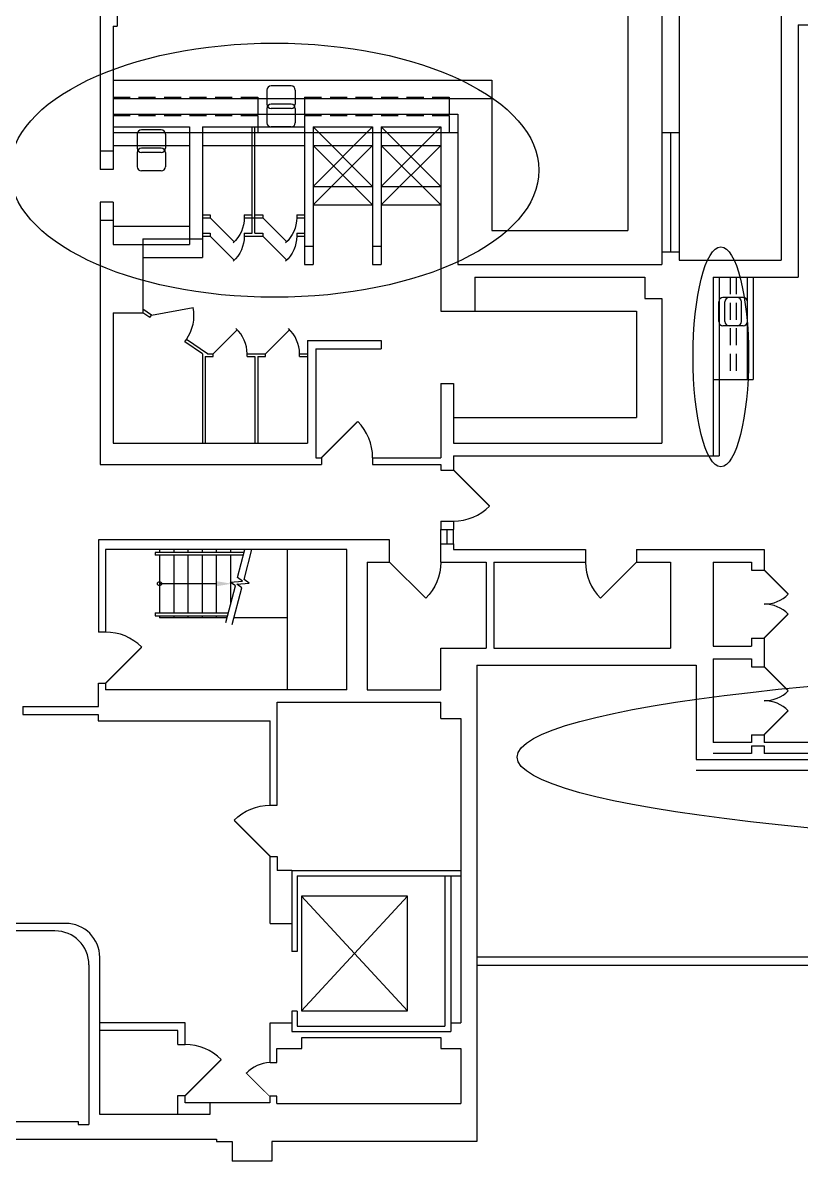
# Model space of a CAD drawing. Extents: x 768 to 5193, y 49 to 3217.
# Drawn here: x 2030 to 2579, y 813 to 1616 of the extents above; entities that cross this region are included whole.
import ezdxf

# ---------------------------------------------------------------- set-up
doc = ezdxf.new("R2010")
doc.units = 0
doc.header["$LTSCALE"] = 96
doc.header["$MEASUREMENT"] = 0
doc.linetypes.add('DASHED4', pattern=[0.1875, 0.125, -0.0625])
doc.linetypes.add('HIDDEN2', pattern=[0.1875, 0.125, -0.0625])
doc.layers.get('0').update_dxf_attribs({"linetype": 'CONTINUOUS'})
for name, color, linetype in [('A-CASE-EXST', 30, 'CONTINUOUS'), ('A-CASE-OVHD', 1, 'HIDDEN2'), ('A-CASE-OVHD-EXST', 34, 'DASHED4'), ('A-DOOR', 2, 'CONTINUOUS'), ('A-DOOR-EXST', 8, 'CONTINUOUS'), ('A-FLOR-CASE', 3, 'CONTINUOUS'), ('A-FLOR-SHFT', 1, 'CONTINUOUS'), ('A-FLOR-STRS', 2, 'CONTINUOUS'), ('A-GLAZ', 2, 'CONTINUOUS'), ('A-GLAZ-EXST', 30, 'CONTINUOUS'), ('A-GLAZ-SILL-EXST', 34, 'CONTINUOUS'), ('A-VERT-STRS-EXST', 34, 'CONTINUOUS'), ('A-WALL-EXST', 7, 'CONTINUOUS'), ('A-WALL-FULL', 6, 'CONTINUOUS'), ('A-WALL-SHFT-EXST', 34, 'CONTINUOUS'), ('A-WALL-SILL', 1, 'CONTINUOUS'), ('P-FIXT', 3, 'CONTINUOUS'), ('P-FIXT-EXST', 34, 'CONTINUOUS'), ('RED MARKUP', 1, 'CONTINUOUS')]:
    doc.layers.add(name, color=color, linetype=linetype)

# ---------------------------------------------------------------- blocks, each defined once
blk = doc.blocks.new('45S1')
blk.add_line((-0.5, 0), (0.207, 0.707))
blk.add_arc((-0.5, 0), 1, 0, 47.7263)
blk = doc.blocks.new('PP-FPLL-unverified$0$90S1')
blk.add_line((-0.5, 0), (0.207, 0.707))
blk.add_arc((-0.5, 0), 1, 0, 45)
blk = doc.blocks.new('PP-FPLL-unverified$0$45S1')
blk.add_line((-0.5, 0), (0.207, 0.707))
blk.add_arc((-0.5, 0), 1, 0, 47.7263)
blk = doc.blocks.new('DOOR')
at = {"const_width": 0.0278}
blk.add_lwpolyline([(0, 0), (-0.707, 0.707)], dxfattribs=at)
blk.add_arc((0, 0), 1, 135, 180)
blk = doc.blocks.new('All')
at = {"layer": 'A-CASE-EXST'}
for p, q in [((1365.75, 941.06), (1365.75, 701.06)), ((1002.75, 807.06), (1269.75, 807.06)), ((1269.75, 807.06), (1269.75, 701.06)), ((1269.75, 701.06), (1365.75, 701.06)), ((1454, 668.06), (1454, 596.06)), ((1257.75, 644.06), (1371.75, 644.06)), ((1371.75, 644.06), (1371.75, 569.06)), ((1430, 596.06), (1454, 596.06)), ((1242.75, 569.06), (1371.75, 569.06))]:
    blk.add_line(p, q, dxfattribs=at)
at = {"layer": 'A-CASE-OVHD-EXST'}
for p, q in [((1002.75, 795.06), (1104.75, 795.06)), ((1104.75, 795.06), (1104.75, 783.06)), ((1137.75, 795.06), (1239.75, 795.06)), ((1137.75, 795.06), (1137.75, 783.06)), ((1239.75, 795.06), (1239.75, 783.06)), ((1442, 668.06), (1442, 596.06))]:
    blk.add_line(p, q, dxfattribs=at)
at = {"layer": 'A-DOOR-EXST'}
for points, const_width in [([(1149.75, 540.81), (1175.21, 566.27)], 1), ([(1242.75, 532.06), (1268.21, 506.61)], 1), ([(1461.75, 461.5), (1478.72, 444.53)], 1), ([(1461.75, 413.5), (1478.72, 430.47)], 1), ([(997.5, 381.78), (1022.96, 407.23)], 1), ([(1461.75, 393.38), (1478.72, 376.4)], 1), ([(1461.75, 345.38), (1478.72, 362.35)], 1), ([(1113.25, 90.26), (1096.38, 107.12)], 0.662)]:
    blk.add_lwpolyline(points, dxfattribs=dict(at, const_width=const_width))
for points in [[(1185.75, 540.81, 0.198912), (1175.21, 566.27)], [(1242.75, 496.06, 0.198912), (1268.21, 506.61)], [(1022.96, 407.23, 0.198912), (997.5, 417.78)], [(1113.25, 114.1, 0.196534), (1096.76, 106.75)]]:
    blk.add_lwpolyline(points, format="xyb", dxfattribs=at)
for centre, start, end in [((1461.75, 461.5), 270, 315), ((1461.75, 413.5), 45, 90), ((1461.75, 393.38), 270, 315), ((1461.75, 345.38), 45, 90)]:
    blk.add_arc(centre, 24, start, end, dxfattribs=at)
at = {"layer": 'A-GLAZ-EXST'}
blk.add_line((1238.25, 480.06), (1238.25, 490.06), dxfattribs=at)
at = {"layer": 'A-GLAZ-SILL-EXST'}
for p, q in [((1233.75, 480.06), (1233.75, 490.06)), ((1238.25, 480.06), (1238.25, 490.06)), ((1242.75, 480.06), (1242.75, 490.06))]:
    blk.add_line(p, q, dxfattribs=at)
at = {"layer": 'A-VERT-STRS-EXST'}
for p, q in [((1032.5, 474.03), (1032.5, 472.03)), ((1095.16, 474.03), (1032.5, 474.03)), ((1035.5, 476.03), (1035.5, 474.03)), ((1045.5, 476.03), (1045.5, 474.03)), ((1055.5, 476.03), (1055.5, 474.03)), ((1065.5, 476.03), (1065.5, 474.03)), ((1075.5, 476.03), (1075.5, 474.03)), ((1085.5, 476.03), (1085.5, 474.03)), ((1125.5, 476.03), (1125.5, 377.03)), ((1094.64, 472.03), (1032.5, 472.03)), ((1035.5, 472.03), (1035.5, 431.28)), ((1045.5, 472.03), (1045.5, 431.28)), ((1055.5, 472.03), (1055.5, 431.28)), ((1065.5, 472.03), (1065.5, 431.28)), ((1075.5, 472.03), (1075.5, 431.28)), ((1085.5, 472.03), (1085.5, 437.2)), ((1075.5, 451.9), (1035.5, 451.9)), ((1095.5, 454.79), (1095.5, 455.55)), ((1032.5, 431.28), (1032.5, 429.28)), ((1032.5, 431.28), (1083.81, 431.28)), ((1032.5, 429.28), (1083.42, 429.28)), ((1035.5, 429.28), (1035.5, 427.78)), ((1083.03, 427.78), (1035.5, 427.78)), ((1045.5, 429.28), (1045.5, 427.78)), ((1055.5, 429.28), (1055.5, 427.78)), ((1065.5, 429.28), (1065.5, 427.78)), ((1075.5, 429.28), (1075.5, 427.78)), ((1125.5, 427.78), (1088.04, 427.78))]:
    blk.add_line(p, q, dxfattribs=at)
for points in [[(1082.18, 424.56), (1088.98, 450.46), (1085.37, 452.95), (1094.11, 453.76), (1090.5, 456.26), (1095.69, 476.03)], [(1086.84, 423.2), (1093.64, 449.1), (1090.03, 451.6), (1098.77, 452.41), (1095.16, 454.9), (1100.7, 476.03)]]:
    blk.add_lwpolyline(points, dxfattribs=at)
blk.add_circle((1035.5, 451.9), 1.44, dxfattribs=at)
blk.add_solid([(1075.49, 450.1), (1075.49, 453.7), (1086.29, 451.9)], dxfattribs=at)
at = {"layer": 'A-WALL-EXST'}
for p, q in [((993.75, 1133.06), (993.75, 757.06)), ((1005.75, 941.06), (1005.75, 845.06)), ((1389.75, 941.06), (1389.75, 677.06)), ((1401.75, 858.06), (1401.75, 680.06)), ((1473.75, 858.06), (1473.75, 680.06)), ((1002.75, 845.06), (1002.75, 770.06)), ((1002.75, 845.06), (1005.75, 845.06)), ((1485.75, 846.06), (1916, 846.06)), ((1485.75, 846.06), (1485.75, 668.06)), ((1002.75, 783.06), (1245.75, 783.06)), ((1245.75, 783.06), (1245.75, 677.06)), ((1002.75, 774.06), (1056.75, 774.06)), ((1002.75, 774.06), (1002.75, 757.06)), ((1056.75, 774.06), (1056.75, 704.06)), ((1065.75, 774.06), (1065.75, 695.06)), ((1065.75, 774.06), (1137.75, 774.06)), ((1137.75, 774.06), (1137.75, 690.06)), ((1143.75, 774.06), (1143.75, 690.06)), ((1143.75, 774.06), (1185.75, 774.06)), ((1185.75, 774.06), (1185.75, 690.06)), ((1191.75, 774.06), (1191.75, 690.06)), ((1191.75, 774.06), (1233.75, 774.06)), ((1233.75, 774.06), (1233.75, 644.06)), ((1002.75, 757.06), (993.75, 757.06)), ((1002.75, 721.06), (993.75, 721.06)), ((993.75, 721.06), (993.75, 536.06)), ((1002.75, 721.06), (1002.75, 704.06)), ((1002.75, 704.06), (1056.75, 704.06)), ((1023.75, 695.06), (1065.75, 695.06)), ((1023.75, 695.06), (1023.75, 643.06)), ((1137.75, 690.06), (1143.75, 690.06)), ((1185.75, 690.06), (1191.75, 690.06)), ((1245.75, 677.06), (1389.75, 677.06)), ((1401.75, 680.06), (1473.75, 680.06)), ((1257.75, 668.06), (1377.75, 668.06)), ((1257.75, 668.06), (1257.75, 644.06)), ((1377.75, 668.06), (1377.75, 653.06)), ((1430, 668.06), (1485.75, 668.06)), ((1430, 668.06), (1430, 542.06)), ((1377.75, 653.06), (1389.75, 653.06)), ((1389.75, 653.06), (1389.75, 551.06)), ((1002.75, 643.06), (1023.75, 643.06)), ((1002.75, 643.06), (1002.75, 551.06)), ((1233.75, 644.06), (1257.75, 644.06)), ((1139.75, 623.56), (1191.75, 623.56)), ((1139.75, 623.56), (1139.75, 551.06)), ((1191.75, 623.56), (1191.75, 617.56)), ((1145.75, 617.56), (1191.75, 617.56)), ((1145.75, 617.56), (1145.75, 540.81)), ((1233.75, 593.06), (1233.75, 540.81)), ((1233.75, 593.06), (1242.75, 593.06)), ((1242.75, 593.06), (1242.75, 551.06)), ((1002.75, 551.06), (1139.75, 551.06)), ((1242.75, 551.06), (1389.75, 551.06)), ((1145.75, 540.81), (1149.75, 540.81)), ((1149.75, 540.81), (1149.75, 536.06)), ((1185.75, 540.81), (1233.75, 540.81)), ((1185.75, 540.81), (1185.75, 536.06)), ((1242.75, 542.06), (1242.75, 532.06)), ((1242.75, 542.06), (1430, 542.06)), ((993.75, 536.06), (1149.75, 536.06)), ((1185.75, 536.06), (1233.75, 536.06)), ((1233.75, 536.06), (1233.75, 532.06)), ((1233.75, 532.06), (1242.75, 532.06)), ((1233.75, 496.06), (1242.75, 496.06)), ((1233.75, 496.06), (1233.75, 490.06)), ((1233.75, 490.06), (1242.75, 490.06)), ((1242.75, 496.06), (1242.75, 490.06)), ((1197.75, 482.97), (992.5, 482.97)), ((992.5, 482.97), (992.5, 417.78)), ((1197.75, 467.06), (1197.75, 482.97)), ((997.5, 476.03), (997.5, 417.78)), ((1167.5, 476.03), (997.5, 476.03)), ((1167.5, 377.03), (1167.5, 476.03)), ((1233.75, 480.06), (1242.75, 480.06)), ((1233.75, 467.06), (1233.75, 480.06)), ((1242.75, 480.06), (1242.75, 476.06)), ((1242.75, 476.06), (1335.8, 476.06)), ((1335.8, 476.06), (1335.8, 467.06)), ((1371.8, 476.06), (1461.75, 476.06)), ((1371.8, 476.06), (1371.8, 467.06)), ((1461.75, 476.06), (1461.75, 461.5)), ((1182, 467.06), (1182, 377.03)), ((1182, 467.06), (1197.75, 467.06)), ((1233.75, 467.06), (1265.89, 467.06)), ((1265.89, 467.06), (1265.89, 406.56)), ((1271.14, 467.06), (1271.14, 406.56)), ((1271.14, 467.06), (1335.8, 467.06)), ((1371.8, 467.06), (1395.75, 467.06)), ((1395.75, 467.06), (1395.75, 406.56)), ((1425.75, 467.06), (1425.75, 407.94)), ((1425.75, 467.06), (1452.75, 467.06)), ((1452.75, 467.06), (1452.75, 461.5)), ((1452.75, 461.5), (1461.75, 461.5)), ((997.5, 417.78), (992.5, 417.78)), ((1452.75, 413.5), (1452.75, 407.94)), ((1452.75, 413.5), (1461.75, 413.5)), ((1461.75, 413.5), (1461.75, 393.38)), ((1233.94, 406.56), (1265.89, 406.56)), ((1233.94, 377.03), (1233.94, 406.56)), ((1271.14, 406.56), (1395.75, 406.56)), ((1425.75, 407.94), (1452.75, 407.94)), ((1259.25, 394.56), (1413.75, 394.56)), ((1259.25, 394.56), (1259.25, 58.56)), ((1413.75, 394.56), (1413.75, 327.81)), ((1425.75, 398.94), (1452.75, 398.94)), ((1425.75, 398.94), (1425.75, 339.81)), ((1452.75, 398.94), (1452.75, 393.38)), ((1452.75, 393.38), (1461.75, 393.38)), ((992.5, 365.22), (992.5, 381.78)), ((992.5, 381.78), (997.5, 381.78)), ((997.5, 381.78), (997.5, 377.03)), ((1167.5, 377.03), (997.5, 377.03)), ((1182, 377.03), (1233.94, 377.03)), ((939.25, 365.22), (939.25, 359.6)), ((939.25, 365.22), (992.5, 365.22)), ((1118.37, 295.6), (1118.37, 368.35)), ((1118.37, 368.35), (1233.94, 368.35)), ((1118.37, 295.6), (1118.37, 368.35)), ((1233.94, 356.85), (1233.94, 368.35)), ((939.25, 359.6), (992.37, 359.6)), ((992.37, 359.6), (992.37, 355.1)), ((992.37, 355.1), (1113.62, 355.1)), ((1113.62, 295.6), (1113.62, 355.1)), ((1233.94, 356.85), (1247.87, 356.85)), ((1247.87, 356.85), (1247.87, 142.1)), ((1452.75, 337.62), (1461.75, 337.62)), ((1452.75, 337.62), (1452.75, 332.06)), ((1461.75, 337.62), (1461.75, 332.06)), ((1452.75, 332.06), (1425.75, 332.06)), ((2039, 332.06), (1461.75, 332.06)), ((2152.75, 320.06), (1413.75, 320.06)), ((1113.62, 295.6), (1118.37, 295.6)), ((1113.62, 295.6), (1118.37, 295.6)), ((1113.62, 212.35), (1113.62, 259.6)), ((1113.62, 259.6), (1118.37, 259.6)), ((1118.37, 259.6), (1118.37, 249.6)), ((1128.75, 249.6), (1118.37, 249.6)), ((1128.75, 249.6), (1247.87, 249.6)), ((1128.75, 249.6), (1128.75, 192.44)), ((1132.5, 245.85), (1247.87, 245.85)), ((1132.5, 245.85), (1132.5, 192.44)), ((1236.75, 245.85), (1236.75, 139.85)), ((1241, 245.85), (1241, 136.1)), ((969.37, 212.35), (896.87, 212.35)), ((1113.62, 212.35), (1128.75, 212.35)), ((961.75, 207.06), (662.75, 207.06)), ((993.37, 77.47), (993.37, 188.35)), ((1132.5, 192.44), (1128.75, 192.44)), ((985.75, 183.06), (985.75, 70.56)), ((1128.75, 150.44), (1128.75, 136.1)), ((1132.5, 150.44), (1128.75, 150.44)), ((1132.5, 150.44), (1132.5, 139.85)), ((1113.62, 114.1), (1113.62, 142.1)), ((1113.62, 142.1), (1118.37, 142.1)), ((1113.62, 142.1), (1118.37, 142.1)), ((1118.37, 142.1), (1128.75, 142.1)), ((1132.5, 139.85), (1236.75, 139.85)), ((1241, 142.1), (1247.87, 142.1)), ((1128.75, 136.1), (1241, 136.1)), ((1135.94, 131.85), (1233.94, 131.85)), ((1135.94, 124.1), (1135.94, 131.85)), ((1233.94, 131.85), (1233.94, 124.1)), ((1048.37, 126.85), (1053.62, 126.85)), ((1118.12, 114.1), (1118.12, 124.1)), ((1118.12, 124.1), (1135.94, 124.1)), ((1233.94, 124.1), (1247.94, 124.1)), ((1247.94, 124.1), (1247.94, 85.35)), ((1113.62, 114.1), (1118.12, 114.1)), ((1048.37, 90.85), (1053.62, 90.85)), ((1118.12, 90.35), (1113.37, 90.35)), ((1113.37, 90.35), (1113.37, 85.85)), ((1118.12, 85.35), (1118.12, 90.35)), ((1071, 85.85), (1053.62, 85.85)), ((1113.37, 85.85), (1071, 85.85)), ((1071, 85.85), (1071, 77.47)), ((1118.12, 85.35), (1247.94, 85.35)), ((906.25, 72.56), (978.25, 72.56)), ((978.25, 72.56), (978.25, 70.56)), ((1071, 77.47), (993.37, 77.47)), ((978.25, 70.56), (985.75, 70.56)), ((885.75, 60.06), (1075.75, 60.06)), ((1075.75, 60.06), (1075.75, 58.56)), ((1075.75, 58.56), (1086.75, 58.56)), ((1086.75, 58.56), (1086.75, 44.56)), ((1259.25, 58.56), (1114.75, 58.56)), ((1114.75, 58.56), (1114.75, 44.56)), ((1114.75, 44.56), (1086.75, 44.56))]:
    blk.add_line(p, q, dxfattribs=at)
for points in [[(1053.62, 142.1), (993.37, 142.1)], [(1048.37, 136.85), (993.37, 136.85)], [(1048.37, 126.85), (1048.37, 136.85)], [(1053.62, 126.85), (1053.62, 142.1)], [(1048.37, 77.47), (1048.37, 90.85)], [(1053.62, 85.85), (1053.62, 90.85)]]:
    blk.add_lwpolyline(points, dxfattribs=at)
for centre in [(969.37, 188.35), (961.75, 183.06)]:
    blk.add_arc(centre, 24, 0, 90, dxfattribs=at)
at = {"layer": 'A-WALL-SHFT-EXST'}
for p, q in [((1135.61, 231.62), (1210.3, 150.62)), ((1135.61, 150.62), (1210.3, 231.62))]:
    blk.add_line(p, q, dxfattribs=at)
blk.add_lwpolyline([(1135.61, 150.62), (1210.3, 150.62), (1210.3, 231.62), (1135.61, 231.62)], close=True, dxfattribs=at)
at = {"layer": 'P-FIXT-EXST'}
for p, q in [((1128.25, 803.06), (1114.25, 803.06)), ((1111.25, 800.06), (1111.25, 790.06)), ((1131.25, 800.06), (1131.25, 790.06)), ((1128.25, 787.06), (1114.25, 787.06)), ((1036.75, 772.06), (1022.75, 772.06)), ((1100.75, 712.06), (1100.75, 774.06)), ((1102.75, 712.06), (1102.75, 774.06)), ((1185.75, 732.06), (1143.75, 774.06)), ((1185.75, 774.06), (1143.75, 732.06)), ((1233.75, 732.06), (1191.75, 774.06)), ((1233.75, 774.06), (1191.75, 732.06)), ((1019.75, 769.06), (1019.75, 759.06)), ((1039.75, 769.06), (1039.75, 759.06)), ((1036.75, 756.06), (1022.75, 756.06)), ((1143.75, 732.06), (1185.75, 732.06)), ((1191.75, 732.06), (1233.75, 732.06)), ((1065.75, 712.06), (1071.25, 712.06)), ((1065.75, 710.06), (1071.25, 710.06)), ((1071.25, 712.06), (1071.25, 710.06)), ((1095.25, 712.06), (1100.75, 712.06)), ((1095.25, 712.06), (1095.25, 710.06)), ((1095.25, 710.06), (1108.25, 710.06)), ((1102.75, 712.06), (1108.25, 712.06)), ((1108.25, 712.06), (1108.25, 710.06)), ((1132.25, 712.06), (1137.75, 712.06)), ((1132.25, 712.06), (1132.25, 710.06)), ((1132.25, 710.06), (1137.75, 710.06)), ((1434, 636.84), (1434, 650.84)), ((1447, 653.84), (1437, 653.84)), ((1450, 636.84), (1450, 650.84)), ((1029.82, 641.3), (1023.75, 645.49)), ((1028.69, 639.65), (1023.75, 643.06)), ((1028.69, 639.65), (1029.82, 641.3)), ((1447, 633.84), (1437, 633.84)), ((1053.37, 622.61), (1054.51, 624.25)), ((1065.75, 614.06), (1053.37, 622.61)), ((1069.27, 614.06), (1054.51, 624.25)), ((1065.75, 614.06), (1065.75, 551.06)), ((1067.75, 612.06), (1073.25, 612.06)), ((1067.75, 612.06), (1067.75, 551.06)), ((1069.27, 614.06), (1073.25, 614.06)), ((1073.25, 612.06), (1073.25, 614.06)), ((1097.25, 614.06), (1110.25, 614.06)), ((1097.25, 612.06), (1097.25, 614.06)), ((1097.25, 612.06), (1102.75, 612.06)), ((1102.75, 612.06), (1102.75, 551.06)), ((1104.75, 612.06), (1110.25, 612.06)), ((1104.75, 612.06), (1104.75, 551.06)), ((1110.25, 612.06), (1110.25, 614.06)), ((1134.25, 614.06), (1139.75, 614.06)), ((1134.25, 612.06), (1134.25, 614.06)), ((1134.25, 612.06), (1139.75, 612.06))]:
    blk.add_line(p, q, dxfattribs=at)
for centre, start, end in [((1114.25, 800.06), 90, 180), ((1128.25, 800.06), 0, 90), ((1114.25, 790.06), 180, 270), ((1128.25, 790.06), 270, 0), ((1022.75, 769.06), 90, 180), ((1036.75, 769.06), 0, 90), ((1022.75, 759.06), 180, 270), ((1036.75, 759.06), 270, 0), ((1437, 650.84), 90, 180), ((1447, 650.84), 0, 90), ((1437, 636.84), 180, 270), ((1447, 636.84), 270, 0)]:
    blk.add_arc(centre, 3, start, end, dxfattribs=at)
at = {"layer": 'A-DOOR-EXST'}
for name, p, xscale, yscale, zscale, rotation in [('45S1', (1083.25, 710.06), -24, 24, 24, 180), ('PP-FPLL-unverified$0$45S1', (1083.25, 710.06), -24, 24, 24, 180), ('45S1', (1120.25, 710.06), -24, 24, 24, 180), ('PP-FPLL-unverified$0$45S1', (1120.25, 710.06), -24, 24, 24, 180), ('PP-FPLL-unverified$0$90S1', (1042.16, 632.76), 30, 30, 30, 325.3), ('PP-FPLL-unverified$0$90S1', (1215.75, 467.06), -36, 36, 36, 180), ('PP-FPLL-unverified$0$90S1', (1353.8, 467.06), 36, 36, 36, 180)]:
    blk.add_blockref(name, p, dxfattribs=dict(at, xscale=xscale, yscale=yscale, zscale=zscale, rotation=rotation))
at = {"layer": 'A-DOOR-EXST', "xscale": 24, "yscale": 24, "zscale": 24}
for name, p in [('45S1', (1085.25, 614.06)), ('PP-FPLL-unverified$0$45S1', (1085.25, 614.06)), ('45S1', (1122.25, 614.06)), ('PP-FPLL-unverified$0$45S1', (1122.25, 614.06))]:
    blk.add_blockref(name, p, dxfattribs=at)
at = {"layer": 'A-DOOR-EXST', "yscale": 36}
for p, xscale, rotation in [((1113.62, 259.6), -36, 90), ((1053.62, 90.85), 36, 270)]:
    blk.add_blockref('DOOR', p, dxfattribs=dict(at, xscale=xscale, rotation=rotation))

msp = doc.modelspace()

# ---------------------------------------------------------------- linework, layer by layer
at = {"layer": 'A-CASE-OVHD'}
for p, q in [((2094, 1550.31), (2196, 1550.31)), ((2196, 1550.31), (2196, 1538.31)), ((2229, 1550.31), (2331, 1550.31)), ((2229, 1550.31), (2229, 1538.31)), ((2331, 1550.31), (2331, 1538.31)), ((2529, 1436.31), (2529, 1364.31))]:
    msp.add_line(p, q, dxfattribs=at)
at = {"layer": 'A-DOOR'}
for points, const_width in [([(2241, 1309.06), (2266.46, 1334.52)], 1), ([(2334, 1300.31), (2359.46, 1274.86)], 1), ([(2553, 1229.75), (2569.97, 1212.78)], 1), ([(2553, 1181.75), (2569.97, 1198.72)], 1), ([(2088.75, 1150.03), (2114.21, 1175.48)], 1), ([(2553, 1161.62), (2569.97, 1144.65)], 1), ([(2553, 1113.62), (2569.97, 1130.6)], 1), ([(2204.5, 858.51), (2187.63, 875.37)], 0.662)]:
    msp.add_lwpolyline(points, dxfattribs=dict(at, const_width=const_width))
for points in [[(2277, 1309.06, 0.198912), (2266.46, 1334.52)], [(2334, 1264.31, 0.198912), (2359.46, 1274.86)], [(2114.21, 1175.48, 0.198912), (2088.75, 1186.03)], [(2204.5, 882.35, 0.196534), (2188.01, 875)]]:
    msp.add_lwpolyline(points, format="xyb", dxfattribs=at)
for centre, start, end in [((2553, 1229.75), 270, 315), ((2553, 1181.75), 45, 90), ((2553, 1161.62), 270, 315), ((2553, 1113.62), 45, 90)]:
    msp.add_arc(centre, 24, start, end, dxfattribs=at)
at = {"layer": 'A-FLOR-CASE'}
for p, q in [((2457, 1709.31), (2457, 1469.31)), ((2094, 1562.31), (2361, 1562.31)), ((2361, 1562.31), (2361, 1469.31)), ((2361, 1469.31), (2457, 1469.31)), ((2541, 1436.31), (2541, 1364.31)), ((2349, 1412.31), (2463, 1412.31)), ((2463, 1412.31), (2463, 1337.31)), ((2517, 1364.31), (2541, 1364.31)), ((2334, 1337.31), (2463, 1337.31))]:
    msp.add_line(p, q, dxfattribs=at)
at = {"layer": 'A-FLOR-SHFT'}
for p, q in [((2226.86, 999.87), (2301.55, 918.87)), ((2226.86, 918.87), (2301.55, 999.87))]:
    msp.add_line(p, q, dxfattribs=at)
msp.add_lwpolyline([(2226.86, 918.87), (2301.55, 918.87), (2301.55, 999.87), (2226.86, 999.87)], close=True, dxfattribs=at)
at = {"layer": 'A-FLOR-STRS'}
for p, q in [((2123.75, 1242.28), (2123.75, 1240.28)), ((2186.41, 1242.28), (2123.75, 1242.28)), ((2185.89, 1240.28), (2123.75, 1240.28)), ((2126.75, 1244.28), (2126.75, 1242.28)), ((2126.75, 1240.28), (2126.75, 1199.53)), ((2136.75, 1244.28), (2136.75, 1242.28)), ((2136.75, 1240.28), (2136.75, 1199.53)), ((2146.75, 1244.28), (2146.75, 1242.28)), ((2146.75, 1240.28), (2146.75, 1199.53)), ((2156.75, 1244.28), (2156.75, 1242.28)), ((2156.75, 1240.28), (2156.75, 1199.53)), ((2166.75, 1244.28), (2166.75, 1242.28)), ((2166.75, 1240.28), (2166.75, 1199.53)), ((2176.75, 1244.28), (2176.75, 1242.28)), ((2176.75, 1240.28), (2176.75, 1205.45)), ((2216.75, 1244.28), (2216.75, 1145.28)), ((2186.75, 1223.04), (2186.75, 1223.8)), ((2166.75, 1220.15), (2126.75, 1220.15)), ((2123.75, 1199.53), (2123.75, 1197.53)), ((2123.75, 1199.53), (2175.06, 1199.53)), ((2123.75, 1197.53), (2174.67, 1197.53)), ((2126.75, 1197.53), (2126.75, 1196.03)), ((2136.75, 1197.53), (2136.75, 1196.03)), ((2146.75, 1197.53), (2146.75, 1196.03)), ((2156.75, 1197.53), (2156.75, 1196.03)), ((2166.75, 1197.53), (2166.75, 1196.03)), ((2174.28, 1196.03), (2126.75, 1196.03)), ((2216.75, 1196.03), (2179.29, 1196.03))]:
    msp.add_line(p, q, dxfattribs=at)
for points in [[(2173.43, 1192.81), (2180.23, 1218.71), (2176.62, 1221.2), (2185.36, 1222.01), (2181.75, 1224.51), (2186.94, 1244.28)], [(2178.09, 1191.45), (2184.89, 1217.35), (2181.28, 1219.85), (2190.02, 1220.66), (2186.41, 1223.15), (2191.95, 1244.28)]]:
    msp.add_lwpolyline(points, dxfattribs=at)
msp.add_circle((2126.75, 1220.15), 1.44, dxfattribs=at)
msp.add_solid([(2166.74, 1218.35), (2166.74, 1221.95), (2177.54, 1220.15)], dxfattribs=at)
at = {"layer": 'A-GLAZ'}
for p, q in [((2487, 1538.31), (2487, 1454.31)), ((2329.5, 1248.31), (2329.5, 1258.31))]:
    msp.add_line(p, q, dxfattribs=at)
at = {"layer": 'A-WALL-FULL'}
for p, q in [((2085, 1901.31), (2085, 1512.31)), ((2097, 1709.31), (2097, 1613.31)), ((2481, 1709.31), (2481, 1538.31)), ((2493, 1626.31), (2493, 1538.31)), ((2565, 1626.31), (2565, 1448.31)), ((2577, 1614.31), (3071, 1614.31)), ((2577, 1614.31), (2577, 1436.31)), ((2094, 1613.31), (2094, 1538.31)), ((2094, 1613.31), (2097, 1613.31)), ((2094, 1538.31), (2337, 1538.31)), ((2337, 1538.31), (2337, 1445.31)), ((2481, 1538.31), (2493, 1538.31)), ((2094, 1529.31), (2148, 1529.31)), ((2094, 1529.31), (2094, 1512.31)), ((2148, 1529.31), (2148, 1459.31)), ((2157, 1529.31), (2157, 1450.31)), ((2157, 1529.31), (2229, 1529.31)), ((2229, 1529.31), (2229, 1445.31)), ((2235, 1529.31), (2235, 1445.31)), ((2235, 1529.31), (2277, 1529.31)), ((2277, 1529.31), (2277, 1445.31)), ((2283, 1529.31), (2283, 1445.31)), ((2283, 1529.31), (2325, 1529.31)), ((2325, 1529.31), (2325, 1412.31)), ((2094, 1512.31), (2085, 1512.31)), ((2094, 1476.31), (2085, 1476.31)), ((2085, 1476.31), (2085, 1304.31)), ((2094, 1476.31), (2094, 1459.31)), ((2094, 1459.31), (2148, 1459.31)), ((2481, 1454.31), (2493, 1454.31)), ((2481, 1454.31), (2481, 1445.31)), ((2493, 1454.31), (2493, 1448.31)), ((2115, 1450.31), (2157, 1450.31)), ((2115, 1450.31), (2115, 1411.31)), ((2493, 1448.31), (2565, 1448.31)), ((2229, 1445.31), (2235, 1445.31)), ((2277, 1445.31), (2283, 1445.31)), ((2337, 1445.31), (2481, 1445.31)), ((2349, 1436.31), (2469, 1436.31)), ((2349, 1436.31), (2349, 1412.31)), ((2469, 1436.31), (2469, 1421.31)), ((2517, 1436.31), (2577, 1436.31)), ((2517, 1436.31), (2517, 1310.31)), ((2469, 1421.31), (2481, 1421.31)), ((2481, 1421.31), (2481, 1319.31)), ((2094, 1411.31), (2115, 1411.31)), ((2094, 1411.31), (2094, 1319.31)), ((2325, 1412.31), (2349, 1412.31)), ((2231, 1391.81), (2283, 1391.81)), ((2231, 1391.81), (2231, 1319.31)), ((2283, 1391.81), (2283, 1385.81)), ((2237, 1385.81), (2283, 1385.81)), ((2237, 1385.81), (2237, 1309.06)), ((2325, 1361.31), (2325, 1309.06)), ((2325, 1361.31), (2334, 1361.31)), ((2334, 1361.31), (2334, 1319.31)), ((2094, 1319.31), (2231, 1319.31)), ((2334, 1319.31), (2481, 1319.31)), ((2237, 1309.06), (2241, 1309.06)), ((2241, 1309.06), (2241, 1304.31)), ((2277, 1309.06), (2325, 1309.06)), ((2277, 1309.06), (2277, 1304.31)), ((2334, 1310.31), (2334, 1300.31)), ((2334, 1310.31), (2517, 1310.31)), ((2085, 1304.31), (2241, 1304.31)), ((2277, 1304.31), (2325, 1304.31)), ((2325, 1304.31), (2325, 1300.31)), ((2325, 1300.31), (2334, 1300.31)), ((2325, 1264.31), (2334, 1264.31)), ((2325, 1264.31), (2325, 1258.31)), ((2334, 1264.31), (2334, 1258.31)), ((2325, 1258.31), (2334, 1258.31)), ((2289, 1251.22), (2083.75, 1251.22)), ((2083.75, 1251.22), (2083.75, 1186.03)), ((2289, 1235.31), (2289, 1251.22)), ((2325, 1248.31), (2334, 1248.31)), ((2325, 1235.31), (2325, 1248.31)), ((2334, 1248.31), (2334, 1244.31)), ((2088.75, 1244.28), (2088.75, 1186.03)), ((2258.75, 1244.28), (2088.75, 1244.28)), ((2258.75, 1145.28), (2258.75, 1244.28)), ((2334, 1244.31), (2427.05, 1244.31)), ((2427.05, 1244.31), (2427.05, 1235.31)), ((2463.05, 1244.31), (2553, 1244.31)), ((2463.05, 1244.31), (2463.05, 1235.31)), ((2553, 1244.31), (2553, 1229.75)), ((2273.25, 1235.31), (2273.25, 1145.28)), ((2273.25, 1235.31), (2289, 1235.31)), ((2325, 1235.31), (2357.14, 1235.31)), ((2357.14, 1235.31), (2357.14, 1174.81)), ((2362.39, 1235.31), (2362.39, 1174.81)), ((2362.39, 1235.31), (2427.05, 1235.31)), ((2463.05, 1235.31), (2487, 1235.31)), ((2487, 1235.31), (2487, 1174.81)), ((2517, 1235.31), (2517, 1176.19)), ((2517, 1235.31), (2544, 1235.31)), ((2544, 1235.31), (2544, 1229.75)), ((2544, 1229.75), (2553, 1229.75)), ((2088.75, 1186.03), (2083.75, 1186.03)), ((2544, 1181.75), (2544, 1176.19)), ((2544, 1181.75), (2553, 1181.75)), ((2553, 1181.75), (2553, 1161.62)), ((2325.19, 1174.81), (2357.14, 1174.81)), ((2325.19, 1145.28), (2325.19, 1174.81)), ((2362.39, 1174.81), (2487, 1174.81)), ((2517, 1176.19), (2544, 1176.19)), ((2517, 1167.19), (2544, 1167.19)), ((2517, 1167.19), (2517, 1108.06)), ((2544, 1167.19), (2544, 1161.62)), ((2350.5, 1162.81), (2505, 1162.81)), ((2350.5, 1162.81), (2350.5, 826.81)), ((2505, 1162.81), (2505, 1096.06)), ((2544, 1161.62), (2553, 1161.62)), ((2083.75, 1133.47), (2083.75, 1150.03)), ((2083.75, 1150.03), (2088.75, 1150.03)), ((2088.75, 1150.03), (2088.75, 1145.28)), ((2258.75, 1145.28), (2088.75, 1145.28)), ((2273.25, 1145.28), (2325.19, 1145.28)), ((2030.5, 1133.47), (2030.5, 1127.85)), ((2030.5, 1133.47), (2083.75, 1133.47)), ((2209.62, 1063.85), (2209.62, 1136.6)), ((2209.62, 1136.6), (2325.19, 1136.6)), ((2209.62, 1063.85), (2209.62, 1136.6)), ((2325.19, 1125.1), (2325.19, 1136.6)), ((2030.5, 1127.85), (2083.62, 1127.85)), ((2083.62, 1127.85), (2083.62, 1123.35)), ((2325.19, 1125.1), (2339.12, 1125.1)), ((2339.12, 1125.1), (2339.12, 910.35)), ((2083.62, 1123.35), (2204.88, 1123.35)), ((2204.88, 1063.85), (2204.88, 1123.35)), ((2544, 1113.62), (2553, 1113.62)), ((2544, 1113.62), (2544, 1108.06)), ((2553, 1113.62), (2553, 1108.06)), ((2544, 1108.06), (2517, 1108.06)), ((3130.25, 1108.06), (2553, 1108.06)), ((2204.88, 1063.85), (2209.62, 1063.85)), ((2204.88, 1063.85), (2209.62, 1063.85)), ((2204.87, 980.6), (2204.88, 1027.85)), ((2204.88, 1027.85), (2209.62, 1027.85)), ((2209.62, 1027.85), (2209.62, 1017.85)), ((2220, 1017.85), (2209.62, 1017.85)), ((2220, 1017.85), (2339.12, 1017.85)), ((2220, 1017.85), (2220, 960.69)), ((2223.75, 1014.1), (2339.12, 1014.1)), ((2223.75, 1014.1), (2223.75, 960.69)), ((2328, 1014.1), (2328, 908.1)), ((2332.25, 1014.1), (2332.25, 904.35)), ((2060.62, 980.6), (1988.12, 980.6)), ((2204.87, 980.6), (2220, 980.6)), ((2053, 975.31), (1754, 975.31)), ((2084.62, 845.72), (2084.62, 956.6)), ((2223.75, 960.69), (2220, 960.69)), ((2350.5, 956.99), (3558.15, 956.99)), ((2077, 951.31), (2077, 838.81)), ((2350.5, 950.99), (3552.15, 950.99)), ((2220, 918.69), (2220, 904.35)), ((2223.75, 918.69), (2220, 918.69)), ((2223.75, 918.69), (2223.75, 908.1)), ((2204.88, 882.35), (2204.88, 910.35)), ((2204.88, 910.35), (2209.62, 910.35)), ((2204.88, 910.35), (2209.62, 910.35)), ((2209.62, 910.35), (2220, 910.35)), ((2223.75, 908.1), (2328, 908.1)), ((2332.25, 910.35), (2339.12, 910.35)), ((2220, 904.35), (2332.25, 904.35)), ((2227.19, 900.1), (2325.19, 900.1)), ((2227.19, 892.35), (2227.19, 900.1)), ((2325.19, 900.1), (2325.19, 892.35)), ((2139.62, 895.1), (2144.88, 895.1)), ((2209.38, 882.35), (2209.38, 892.35)), ((2209.38, 892.35), (2227.19, 892.35)), ((2325.19, 892.35), (2339.19, 892.35)), ((2339.19, 892.35), (2339.19, 853.6)), ((2204.88, 882.35), (2209.38, 882.35)), ((2139.62, 859.1), (2144.88, 859.1)), ((2162.25, 854.1), (2144.88, 854.1)), ((2204.62, 854.1), (2162.25, 854.1)), ((2162.25, 854.1), (2162.25, 845.72)), ((2209.38, 858.6), (2204.62, 858.6)), ((2204.62, 858.6), (2204.62, 854.1)), ((2209.38, 853.6), (2209.38, 858.6)), ((2209.38, 853.6), (2339.19, 853.6)), ((2162.25, 845.72), (2084.62, 845.72)), ((1997.5, 840.81), (2069.5, 840.81)), ((2069.5, 840.81), (2069.5, 838.81)), ((2069.5, 838.81), (2077, 838.81)), ((1977, 828.31), (2167, 828.31)), ((2167, 828.31), (2167, 826.81)), ((2167, 826.81), (2178, 826.81)), ((2178, 826.81), (2178, 812.81)), ((2350.5, 826.81), (2206, 826.81)), ((2206, 826.81), (2206, 812.81)), ((2206, 812.81), (2178, 812.81))]:
    msp.add_line(p, q, dxfattribs=at)
for points in [[(2505, 1096.06), (3142.25, 1096.06)], [(2144.88, 910.35), (2084.62, 910.35)], [(2144.88, 895.1), (2144.88, 910.35)], [(2139.62, 905.1), (2084.62, 905.1)], [(2139.62, 895.1), (2139.62, 905.1)], [(2139.62, 845.72), (2139.62, 859.1)], [(2144.88, 854.1), (2144.88, 859.1)]]:
    msp.add_lwpolyline(points, dxfattribs=at)
for centre in [(2060.62, 956.6), (2053, 951.31)]:
    msp.add_arc(centre, 24, 0, 90, dxfattribs=at)
at = {"layer": 'A-WALL-SILL'}
for p, q in [((2481, 1538.31), (2481, 1454.31)), ((2487, 1538.31), (2487, 1454.31)), ((2493, 1538.31), (2493, 1454.31)), ((2325, 1248.31), (2325, 1258.31)), ((2329.5, 1248.31), (2329.5, 1258.31)), ((2334, 1248.31), (2334, 1258.31))]:
    msp.add_line(p, q, dxfattribs=at)
at = {"layer": 'P-FIXT'}
for p, q in [((2219.5, 1558.31), (2205.5, 1558.31)), ((2202.5, 1555.31), (2202.5, 1545.31)), ((2222.5, 1555.31), (2222.5, 1545.31)), ((2219.5, 1542.31), (2205.5, 1542.31)), ((2128, 1527.31), (2114, 1527.31)), ((2192, 1467.31), (2192, 1529.31)), ((2194, 1467.31), (2194, 1529.31)), ((2277, 1487.31), (2235, 1529.31)), ((2277, 1529.31), (2235, 1487.31)), ((2325, 1487.31), (2283, 1529.31)), ((2325, 1529.31), (2283, 1487.31)), ((2111, 1524.31), (2111, 1514.31)), ((2131, 1524.31), (2131, 1514.31)), ((2128, 1511.31), (2114, 1511.31)), ((2235, 1487.31), (2277, 1487.31)), ((2283, 1487.31), (2325, 1487.31)), ((2157, 1467.31), (2162.5, 1467.31)), ((2157, 1465.31), (2162.5, 1465.31)), ((2162.5, 1467.31), (2162.5, 1465.31)), ((2186.5, 1467.31), (2192, 1467.31)), ((2186.5, 1467.31), (2186.5, 1465.31)), ((2186.5, 1465.31), (2199.5, 1465.31)), ((2194, 1467.31), (2199.5, 1467.31)), ((2199.5, 1467.31), (2199.5, 1465.31)), ((2223.5, 1467.31), (2229, 1467.31)), ((2223.5, 1467.31), (2223.5, 1465.31)), ((2223.5, 1465.31), (2229, 1465.31)), ((2534, 1422.09), (2524, 1422.09)), ((2121.07, 1409.55), (2115, 1413.74)), ((2521, 1405.09), (2521, 1419.09)), ((2537, 1405.09), (2537, 1419.09)), ((2119.94, 1407.9), (2115, 1411.31)), ((2119.94, 1407.9), (2121.07, 1409.55)), ((2534, 1402.09), (2524, 1402.09)), ((2144.62, 1390.86), (2145.76, 1392.5)), ((2157, 1382.31), (2144.62, 1390.86)), ((2160.52, 1382.31), (2145.76, 1392.5)), ((2157, 1382.31), (2157, 1319.31)), ((2160.52, 1382.31), (2164.5, 1382.31)), ((2164.5, 1380.31), (2164.5, 1382.31)), ((2188.5, 1382.31), (2201.5, 1382.31)), ((2188.5, 1380.31), (2188.5, 1382.31)), ((2201.5, 1380.31), (2201.5, 1382.31)), ((2225.5, 1382.31), (2231, 1382.31)), ((2225.5, 1380.31), (2225.5, 1382.31)), ((2159, 1380.31), (2164.5, 1380.31)), ((2159, 1380.31), (2159, 1319.31)), ((2188.5, 1380.31), (2194, 1380.31)), ((2194, 1380.31), (2194, 1319.31)), ((2196, 1380.31), (2201.5, 1380.31)), ((2196, 1380.31), (2196, 1319.31)), ((2225.5, 1380.31), (2231, 1380.31))]:
    msp.add_line(p, q, dxfattribs=at)
for centre, start, end in [((2205.5, 1555.31), 90, 180), ((2219.5, 1555.31), 0, 90), ((2205.5, 1545.31), 180, 270), ((2219.5, 1545.31), 270, 0), ((2114, 1524.31), 90, 180), ((2128, 1524.31), 0, 90), ((2114, 1514.31), 180, 270), ((2128, 1514.31), 270, 0), ((2524, 1419.09), 90, 180), ((2534, 1419.09), 0, 90), ((2524, 1405.09), 180, 270), ((2534, 1405.09), 270, 0)]:
    msp.add_arc(centre, 3, start, end, dxfattribs=at)
at = {"layer": 'RED MARKUP'}
for centre, major_axis, ratio in [((2207.82, 1511.82), (-186.47, 0), 0.480769), ((2522.48, 1380.24), (0, 77.55), 0.252419), ((2940.79, 1097.89), (-561.87, 0), 0.114867)]:
    msp.add_ellipse(centre, major_axis=major_axis, ratio=ratio, dxfattribs=at)

# ---------------------------------------------------------------- block references
msp.add_blockref('All', (1091.25, 768.25))
at = {"layer": 'A-DOOR'}
for name, p, xscale, yscale, zscale, rotation in [('45S1', (2174.5, 1465.31), -24, 24, 24, 180), ('PP-FPLL-unverified$0$45S1', (2174.5, 1465.31), -24, 24, 24, 180), ('45S1', (2211.5, 1465.31), -24, 24, 24, 180), ('PP-FPLL-unverified$0$45S1', (2211.5, 1465.31), -24, 24, 24, 180), ('PP-FPLL-unverified$0$90S1', (2133.41, 1401.01), 30, 30, 30, 325.3), ('PP-FPLL-unverified$0$90S1', (2307, 1235.31), -36, 36, 36, 180), ('PP-FPLL-unverified$0$90S1', (2445.05, 1235.31), 36, 36, 36, 180)]:
    msp.add_blockref(name, p, dxfattribs=dict(at, xscale=xscale, yscale=yscale, zscale=zscale, rotation=rotation))
at = {"layer": 'A-DOOR', "xscale": 24, "yscale": 24, "zscale": 24}
for name, p in [('45S1', (2176.5, 1382.31)), ('PP-FPLL-unverified$0$45S1', (2176.5, 1382.31)), ('45S1', (2213.5, 1382.31)), ('PP-FPLL-unverified$0$45S1', (2213.5, 1382.31))]:
    msp.add_blockref(name, p, dxfattribs=at)
at = {"layer": 'A-DOOR', "yscale": 36}
for p, xscale, rotation in [((2204.88, 1027.85), -36, 90), ((2144.88, 859.1), 36, 270)]:
    msp.add_blockref('DOOR', p, dxfattribs=dict(at, xscale=xscale, rotation=rotation))

doc.saveas('drawing.dxf')
